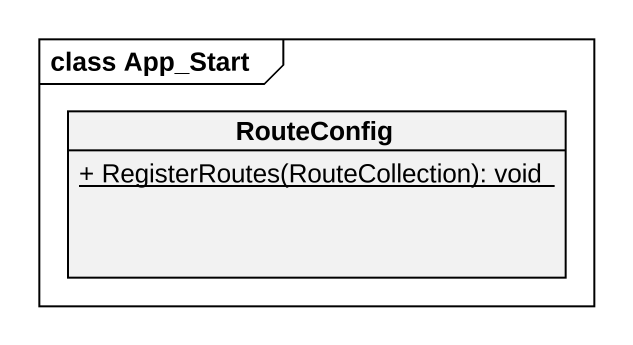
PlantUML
@startuml
mainframe class App_Start
hide circle
hide empty members
skinparam classAttributeIconSize 0
class RouteConfig {
  {static} + RegisterRoutes(RouteCollection): void
}
@enduml
